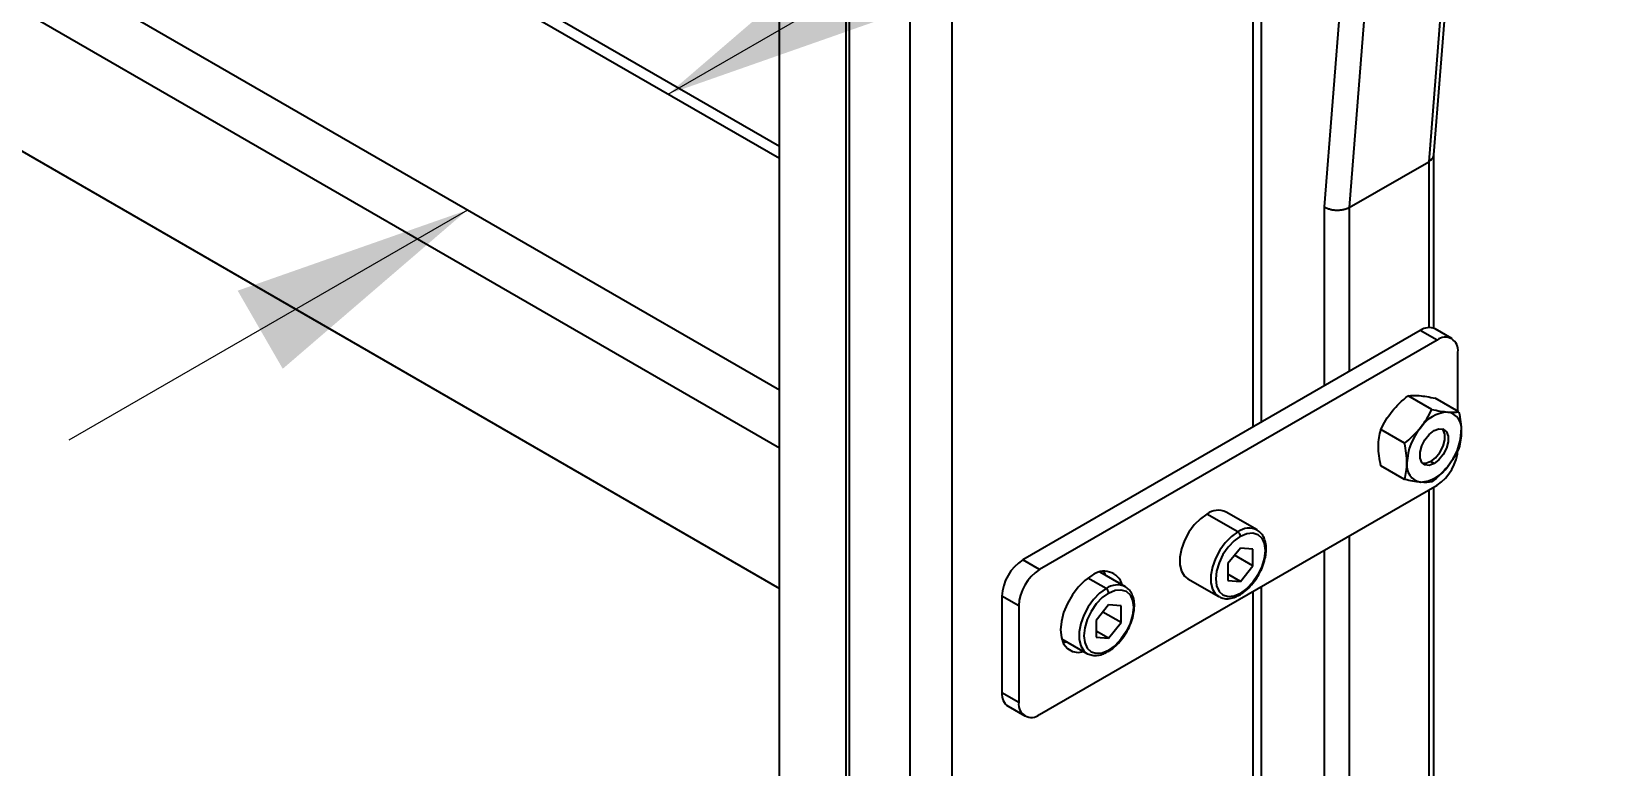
# Model space of a CAD drawing. Header units: millimetres. Extents: x 2 to 418, y 2 to 295.
# Drawn here: x 348.82 to 366.49, y 228.45 to 236.73 of the extents above; entities that cross this region are included whole.
import ezdxf

# ---------------------------------------------------------------- set-up
doc = ezdxf.new("R2010")
doc.units = ezdxf.units.MM
doc.styles.add('SLDTEXTSTYLE0', font='TXT', dxfattribs={"width": 0.75})
doc.dimstyles.new('SLDDIMSTYLE0', dxfattribs={"dimtxt": 3.175, "dimasz": 3.302, "dimexe": 0, "dimexo": 0.0625, "dimgap": 0.79375, "dimtad": 0, "dimtih": 1, "dimtoh": 1, "dimlfac": 15, "dimrnd": 1e-09, "dimzin": 4, "dimdsep": 46, "dimtxsty": 'SLDTEXTSTYLE0', "dimsah": 1, "dimcen": 0.09, "dimadec": 0, "dimazin": 1, "dimtfac": 1, "dimtmove": 0, "dimatfit": 0, "dimfxl": 0, "dimfrac": 2, "dimtolj": 1, "dimtzin": 12, "dimarcsym": 0})

# ---------------------------------------------------------------- blocks, each defined once
blk = doc.blocks.new('_D_29')
at = {"color": 7, "linetype": 'Continuous', "lineweight": 0}
for p, q in [((355.995, 236.026), (368.248, 243.099)), ((368.248, 243.099), (374.598, 243.099)), ((353.732, 234.72), (349.242, 232.127))]:
    blk.add_line(p, q, dxfattribs=at)
at = {"color": 7, "linetype": 'Continuous', "lineweight": 18}
for points in [[(355.995, 236.026), (358.584, 236.934), (358.076, 237.814)], [(353.732, 234.72), (351.144, 233.812), (351.652, 232.932)]]:
    blk.add_solid(points, dxfattribs=at)
at = {"color": 7, "linetype": 'Continuous', "lineweight": 18, "insert": (374.598, 244.672), "char_height": 3.175, "attachment_point": 1, "style": 'SLDTEXTSTYLE0'}
blk.add_mtext('48.00', dxfattribs=at)

msp = doc.modelspace()

# ---------------------------------------------------------------- linework, layer by layer
at = {"color": 7, "linetype": 'Continuous', "lineweight": 25}
for p, q in [((357.24777, 235.43794), (337.0936, 247.07269)), ((364.62341, 235.34267), (365.44392, 245.69889)), ((365.38543, 245.61913), (364.56506, 235.26469)), ((364.20745, 245.11599), (363.38655, 234.75477)), ((364.48976, 245.10207), (363.66939, 234.74763)), ((362.68279, 232.33224), (362.68279, 244.52599)), ((357.24777, 224.22235), (357.24777, 243.60333)), ((335.15871, 243.2101), (357.24777, 230.45835)), ((363.66939, 234.74763), (364.56506, 235.26469)), ((364.62364, 233.38767), (364.62364, 235.34842)), ((364.47078, 233.36442), (359.99244, 230.77913)), ((364.65934, 233.25557), (364.47078, 233.36442)), ((364.826, 233.27207), (364.63743, 233.38093)), ((364.65934, 233.25557), (360.181, 230.67028)), ((364.89504, 232.45282), (364.89504, 233.11946)), ((364.59898, 232.47424), (364.33316, 232.6277)), ((364.90539, 232.44685), (364.63957, 232.6003)), ((364.29256, 232.09307), (364.02674, 232.24652)), ((364.29256, 231.6845), (364.02674, 231.83795)), ((360.181, 229.03719), (364.65934, 231.62249)), ((364.62364, 200.72604), (364.62364, 231.60188)), ((362.41546, 231.09473), (362.06662, 231.29611)), ((362.63211, 231.11619), (362.28327, 231.31757)), ((362.44374, 230.91314), (362.30232, 230.73722)), ((362.58516, 230.71193), (362.37809, 230.83147)), ((362.58516, 230.9005), (362.44374, 230.91314)), ((362.58516, 230.71193), (362.58516, 230.9005)), ((360.181, 230.67028), (359.99244, 230.77913)), ((361.14718, 230.47667), (360.86217, 230.6412)), ((360.92307, 230.60604), (360.9075, 230.64939)), ((362.30232, 230.73722), (362.30232, 230.54864)), ((362.44374, 230.536), (362.58516, 230.71193)), ((361.84997, 230.56699), (362.19881, 230.36561)), ((362.44374, 230.536), (362.30232, 230.61764)), ((362.30232, 230.54864), (362.44374, 230.536)), ((362.68279, 226.12292), (362.68279, 230.48145)), ((359.9453, 230.26203), (359.75674, 230.37088)), ((359.75674, 230.37088), (359.75674, 229.28216)), ((360.95882, 230.27362), (360.8174, 230.0977)), ((361.10024, 230.26098), (360.95882, 230.27362)), ((362.19881, 230.36561), (362.2052, 230.36213)), ((359.9453, 230.26203), (359.9453, 229.17331)), ((360.8174, 230.0977), (360.8174, 229.90912)), ((361.10024, 230.07241), (360.89316, 230.19195)), ((361.10024, 230.07241), (361.10024, 230.26098)), ((360.95882, 229.89648), (360.8174, 229.97812)), ((360.95882, 229.89648), (361.10024, 230.07241)), ((360.42887, 229.89062), (360.71388, 229.72609)), ((360.44445, 229.84728), (360.48978, 229.85547)), ((360.8174, 229.90912), (360.95882, 229.89648)), ((360.71388, 229.72609), (360.72027, 229.72261)), ((359.9453, 229.17331), (359.75674, 229.28216)), ((359.82578, 229.12955), (360.01435, 229.02069))]:
    msp.add_line(p, q, dxfattribs=at)
at = {"color": 8, "linetype": 'Continuous', "lineweight": 25}
for p, q in [((357.24777, 235.30268), (336.89362, 247.05289)), ((357.24777, 232.69018), (335.15871, 245.44192)), ((357.24777, 232.037), (335.15871, 244.78874)), ((357.99581, 243.25879), (357.99581, 224.65419)), ((358.03316, 243.23309), (358.03316, 224.67575)), ((358.71965, 242.83679), (358.71965, 225.07205)), ((359.19105, 242.74554), (359.19105, 227.24959)), ((362.58516, 240.47017), (362.58516, 232.27588)), ((364.56506, 235.2647), (364.56506, 233.39543)), ((363.38655, 234.75477), (363.38655, 232.73851)), ((363.66939, 234.74764), (363.66939, 232.90179)), ((364.58863, 231.88656), (364.62634, 231.86479)), ((364.56506, 231.56806), (364.56506, 200.7338)), ((363.66939, 231.051), (363.66939, 200.24016)), ((363.38655, 230.88772), (363.38655, 225.4989)), ((360.93053, 230.45521), (360.7259, 230.57335)), ((362.58516, 230.42509), (362.58516, 226.17928))]:
    msp.add_line(p, q, dxfattribs=at)
at = {"color": 7, "linetype": 'Continuous', "lineweight": 25, "flags": 128}
for points in [[(364.62634, 231.86479), (364.57153, 231.84431), (364.52332, 231.84862), (364.48754, 231.8772), (364.4685, 231.92661), (364.4685, 231.99089), (364.48754, 232.06228), (364.52332, 232.13218), (364.57153, 232.19215), (364.62634, 232.23496)], [(364.58863, 231.88656), (364.64345, 231.92937), (364.69166, 231.98934), (364.72744, 232.05923), (364.74647, 232.13063), (364.74647, 232.1949), (364.72744, 232.24432), (364.71923, 232.25433)], [(364.62634, 232.23496), (364.68116, 232.25544), (364.72937, 232.25113), (364.76515, 232.22254), (364.78419, 232.17313), (364.78419, 232.10885), (364.76515, 232.03746), (364.72937, 231.96757), (364.68116, 231.9076), (364.62634, 231.86479)], [(364.58863, 231.88656), (364.53381, 231.86608), (364.49574, 231.86719)], [(362.06662, 231.29611), (361.99329, 231.2435), (361.92422, 231.17338), (361.86343, 231.08983), (361.81444, 230.9977), (361.78012, 230.90236), (361.76244, 230.80933), (361.76244, 230.72403), (361.78012, 230.65141), (361.81444, 230.5957), (361.84997, 230.56699)], [(362.44374, 231.04574), (362.37176, 230.99324), (362.30468, 230.92243), (362.24707, 230.83814), (362.20287, 230.74611), (362.17509, 230.65261), (362.16561, 230.56401), (362.17509, 230.48636), (362.20287, 230.42494), (362.24707, 230.38393), (362.30468, 230.36615), (362.37176, 230.37279), (362.44374, 230.4034)], [(362.44374, 231.04574), (362.51573, 231.07636), (362.58281, 231.08299), (362.64041, 231.06521), (362.68461, 231.02421), (362.71239, 230.96279), (362.72187, 230.88513), (362.71239, 230.79653), (362.68461, 230.70303), (362.64041, 230.611), (362.58281, 230.52671), (362.51573, 230.4559), (362.44374, 230.4034)], [(360.77025, 230.60218), (360.69158, 230.54652), (360.61685, 230.47319), (360.54982, 230.38585), (360.49384, 230.28888), (360.45171, 230.18716), (360.42557, 230.08577), (360.4167, 229.9898), (360.42557, 229.90407), (360.45171, 229.83287), (360.49384, 229.77978), (360.54982, 229.74745), (360.61685, 229.73751), (360.67834, 229.74661)], [(360.95882, 230.40622), (360.88683, 230.35372), (360.81975, 230.28291), (360.76215, 230.19862), (360.71795, 230.10659), (360.69017, 230.01309), (360.68069, 229.92449), (360.69017, 229.84684), (360.71795, 229.78542), (360.76215, 229.74441), (360.81975, 229.72663), (360.88683, 229.73327), (360.95882, 229.76388)], [(360.95882, 230.40622), (361.0308, 230.43684), (361.09788, 230.44347), (361.15548, 230.42569), (361.19968, 230.38469), (361.22747, 230.32327), (361.23695, 230.24561), (361.22747, 230.15701), (361.19968, 230.06351), (361.15548, 229.97148), (361.09788, 229.88719), (361.0308, 229.81638), (360.95882, 229.76388)]]:
    msp.add_lwpolyline(points, dxfattribs=at)
at = {"color": 8, "linetype": 'Continuous', "lineweight": 25, "flags": 128}
for points in [[(362.41546, 231.09473), (362.34213, 231.04212), (362.27306, 230.972), (362.21227, 230.88845), (362.16328, 230.79632), (362.12896, 230.70098), (362.11128, 230.60795), (362.11128, 230.52265), (362.12896, 230.45003), (362.16328, 230.39432), (362.19881, 230.36561)], [(360.93053, 230.45521), (360.8572, 230.4026), (360.78814, 230.33248), (360.72734, 230.24893), (360.67836, 230.1568), (360.64403, 230.06146), (360.62635, 229.96843), (360.62635, 229.88313), (360.64403, 229.81051), (360.67836, 229.7548), (360.71388, 229.72609)]]:
    msp.add_lwpolyline(points, dxfattribs=at)
at = {"color": 7, "linetype": 'Continuous', "lineweight": 25}
for centre, radius, start, end in [((364.56842, 233.22813), 0.16766, 65.692881, 125.617577), ((364.75135, 233.14277), 0.14557, 350.785963, 129.203285), ((364.80321, 232.04993), 0.39553, 93.429538, 146.565085), ((364.74467, 232.2574), 0.19057, 350.748121, 79.453222), ((364.98435, 231.84236), 0.66512, 140.227928, 177.360713), ((364.26834, 232.25739), 0.66512, 320.227928, 357.360713), ((364.50802, 231.84235), 0.19057, 170.748121, 259.453222), ((364.38331, 232.05402), 0.51227, 302.605478, 357.394522), ((364.44948, 232.04982), 0.39553, 273.429538, 326.565085), ((362.19266, 231.12796), 0.21014, 64.45706, 126.853399), ((362.38233, 231.04295), 0.06147, 2.605478, 57.394522), ((360.26847, 230.3476), 0.51227, 122.605478, 177.394522), ((360.45704, 230.23874), 0.51227, 122.605478, 177.394522), ((360.907, 230.43931), 0.21266, 15.792663, 130.017671), ((360.89741, 230.40343), 0.06147, 2.605478, 57.394522), ((359.92007, 229.26413), 0.16433, 173.701153, 234.986667), ((360.08899, 229.15), 0.14557, 170.785963, 309.203285)]:
    msp.add_arc(centre, radius, start, end, dxfattribs=at)
at = {"color": 8, "linetype": 'Continuous', "lineweight": 25}
for centre, radius, start, end in [((362.54137, 230.92698), 0.20975, 64.068448, 126.891714), ((361.05644, 230.28746), 0.20975, 64.068448, 126.891714), ((362.42472, 230.40098), 0.01918, 304.04042, 7.257429), ((360.93979, 229.76146), 0.01918, 304.04042, 7.257429)]:
    msp.add_arc(centre, radius, start, end, dxfattribs=at)
at = {"color": 7, "linetype": 'Continuous', "lineweight": 25}
for points, knots in [([(364.56506, 235.26469), (364.581, 235.27629), (364.6053, 235.29397), (364.62037, 235.3222), (364.62197, 235.33645), (364.62269, 235.34276)], [0, 0, 0, 0, 0.5155298, 0.78548004, 1, 1, 1, 1]), ([(363.66939, 234.74764), (363.66665, 234.74611), (363.66114, 234.74303), (363.65227, 234.73879), (363.64293, 234.73483), (363.63311, 234.73118), (363.62284, 234.72786), (363.61214, 234.72491), (363.60104, 234.72233), (363.58958, 234.72015), (363.57779, 234.71838), (363.56572, 234.71705), (363.5534, 234.71617), (363.54088, 234.71576), (363.52828, 234.71582), (363.51527, 234.71639), (363.50154, 234.71754), (363.48672, 234.71943), (363.47095, 234.72223), (363.4544, 234.72607), (363.43729, 234.7311), (363.41996, 234.73749), (363.40261, 234.74529), (363.392, 234.75155), (363.38655, 234.75477)], [0, 0, 0, 0, 0.03643142, 0.07318828, 0.11027082, 0.14767928, 0.18541389, 0.22347487, 0.26186244, 0.30057681, 0.33961819, 0.37898678, 0.41868277, 0.45870636, 0.49905773, 0.53901975, 0.58290711, 0.63071957, 0.68245683, 0.73811852, 0.79770419, 0.86121336, 0.9286455, 1, 1, 1, 1]), ([(362.43546, 230.38508), (362.44779, 230.39273), (362.48336, 230.41476), (362.54003, 230.46382), (362.6012, 230.53437), (362.65354, 230.61496), (362.6946, 230.70144), (362.72242, 230.78993), (362.73543, 230.87644), (362.73258, 230.95735), (362.71329, 231.02576), (362.68061, 231.08125), (362.64868, 231.10366), (362.63288, 231.11475)], [0, 0, 0, 0, 0.05135661, 0.14806846, 0.24459471, 0.34091923, 0.43725052, 0.53380811, 0.63085381, 0.72864709, 0.82706381, 0.91440165, 1, 1, 1, 1]), ([(360.95053, 229.74556), (360.96287, 229.75321), (360.99844, 229.77524), (361.05511, 229.8243), (361.11628, 229.89485), (361.16861, 229.97544), (361.20968, 230.06192), (361.2375, 230.15041), (361.25051, 230.23692), (361.24765, 230.31783), (361.22836, 230.38624), (361.19569, 230.44173), (361.16376, 230.46414), (361.14796, 230.47523)], [0, 0, 0, 0, 0.051356607, 0.148068461, 0.244594713, 0.340919235, 0.43725052, 0.533808106, 0.630853811, 0.728647091, 0.827063812, 0.914401645, 1, 1, 1, 1]), ([(362.20677, 230.36219), (362.22387, 230.35502), (362.25951, 230.34008), (362.32219, 230.34145), (362.38188, 230.35689), (362.41979, 230.37684), (362.43546, 230.38508)], [0, 0, 0, 0, 0.25089085, 0.52271698, 0.80282123, 1, 1, 1, 1]), ([(360.72184, 229.72267), (360.73895, 229.7155), (360.77459, 229.70056), (360.83727, 229.70193), (360.89696, 229.71737), (360.93487, 229.73732), (360.95053, 229.74556)], [0, 0, 0, 0, 0.25089085, 0.52271698, 0.80282123, 1, 1, 1, 1])]:
    msp.add_open_spline(points, degree=3, knots=knots, dxfattribs=at)
for points in [[(364.15258, 232.45291), (364.20487, 232.51796), (364.26642, 232.57506), (364.33316, 232.6277)], [(364.33316, 232.6277), (364.36653, 232.63286), (364.4067, 232.63448), (364.459, 232.6298)], [(364.459, 232.6298), (364.51129, 232.62512), (364.57283, 232.61441), (364.63957, 232.6003)], [(364.02674, 232.24652), (364.06011, 232.31843), (364.10029, 232.38786), (364.15258, 232.45291)], [(364.47314, 232.26786), (364.52543, 232.33291), (364.56561, 232.40234), (364.59898, 232.47424)], [(364.59898, 232.47424), (364.66572, 232.46014), (364.72726, 232.44942), (364.77955, 232.44475)], [(364.77955, 232.44475), (364.83184, 232.44007), (364.87202, 232.44169), (364.90539, 232.44685)], [(364.90539, 232.44685), (364.92207, 232.37047), (364.93276, 232.29649), (364.93276, 232.22676)], [(363.99938, 232.05804), (363.99938, 232.12776), (364.01006, 232.18941), (364.02674, 232.24652)], [(364.29256, 232.09307), (364.3593, 232.14571), (364.42085, 232.20281), (364.47314, 232.26786)], [(364.93276, 232.22676), (364.93276, 232.15704), (364.92207, 232.09539), (364.90539, 232.03827)], [(364.02674, 231.83795), (364.01006, 231.91433), (363.99938, 231.98831), (363.99938, 232.05804)], [(364.31993, 231.87298), (364.31993, 231.94271), (364.30925, 232.01669), (364.29256, 232.09307)], [(364.29256, 231.6845), (364.30925, 231.74161), (364.31993, 231.80326), (364.31993, 231.87298)], [(364.90539, 232.03827), (364.87202, 231.96637), (364.83184, 231.89694), (364.77955, 231.83189)], [(364.77955, 231.83189), (364.72726, 231.76684), (364.66572, 231.70974), (364.59898, 231.6571)], [(364.47314, 231.655), (364.42085, 231.65968), (364.3593, 231.67039), (364.29256, 231.6845)], [(364.59898, 231.6571), (364.56561, 231.65194), (364.52543, 231.65032), (364.47314, 231.655)]]:
    msp.add_open_spline(points, degree=3, dxfattribs=at)

# ---------------------------------------------------------------- dimensions: what is measured, and where the dimension line sits
at = {"color": 7, "linetype": 'Continuous', "lineweight": 18}
dim = msp.add_linear_dim(base=(355.99523, 236.02576), p1=(359.75674, 231.24178), p2=(362.01948, 232.54804), angle=29.997312, dimstyle='SLDDIMSTYLE0', dxfattribs=at)
dim.commit()
dim.dimension.update_dxf_attribs({"geometry": '_D_29', "text_midpoint": (368.24819, 243.09925), "dimtype": 160})

doc.saveas('drawing.dxf')
